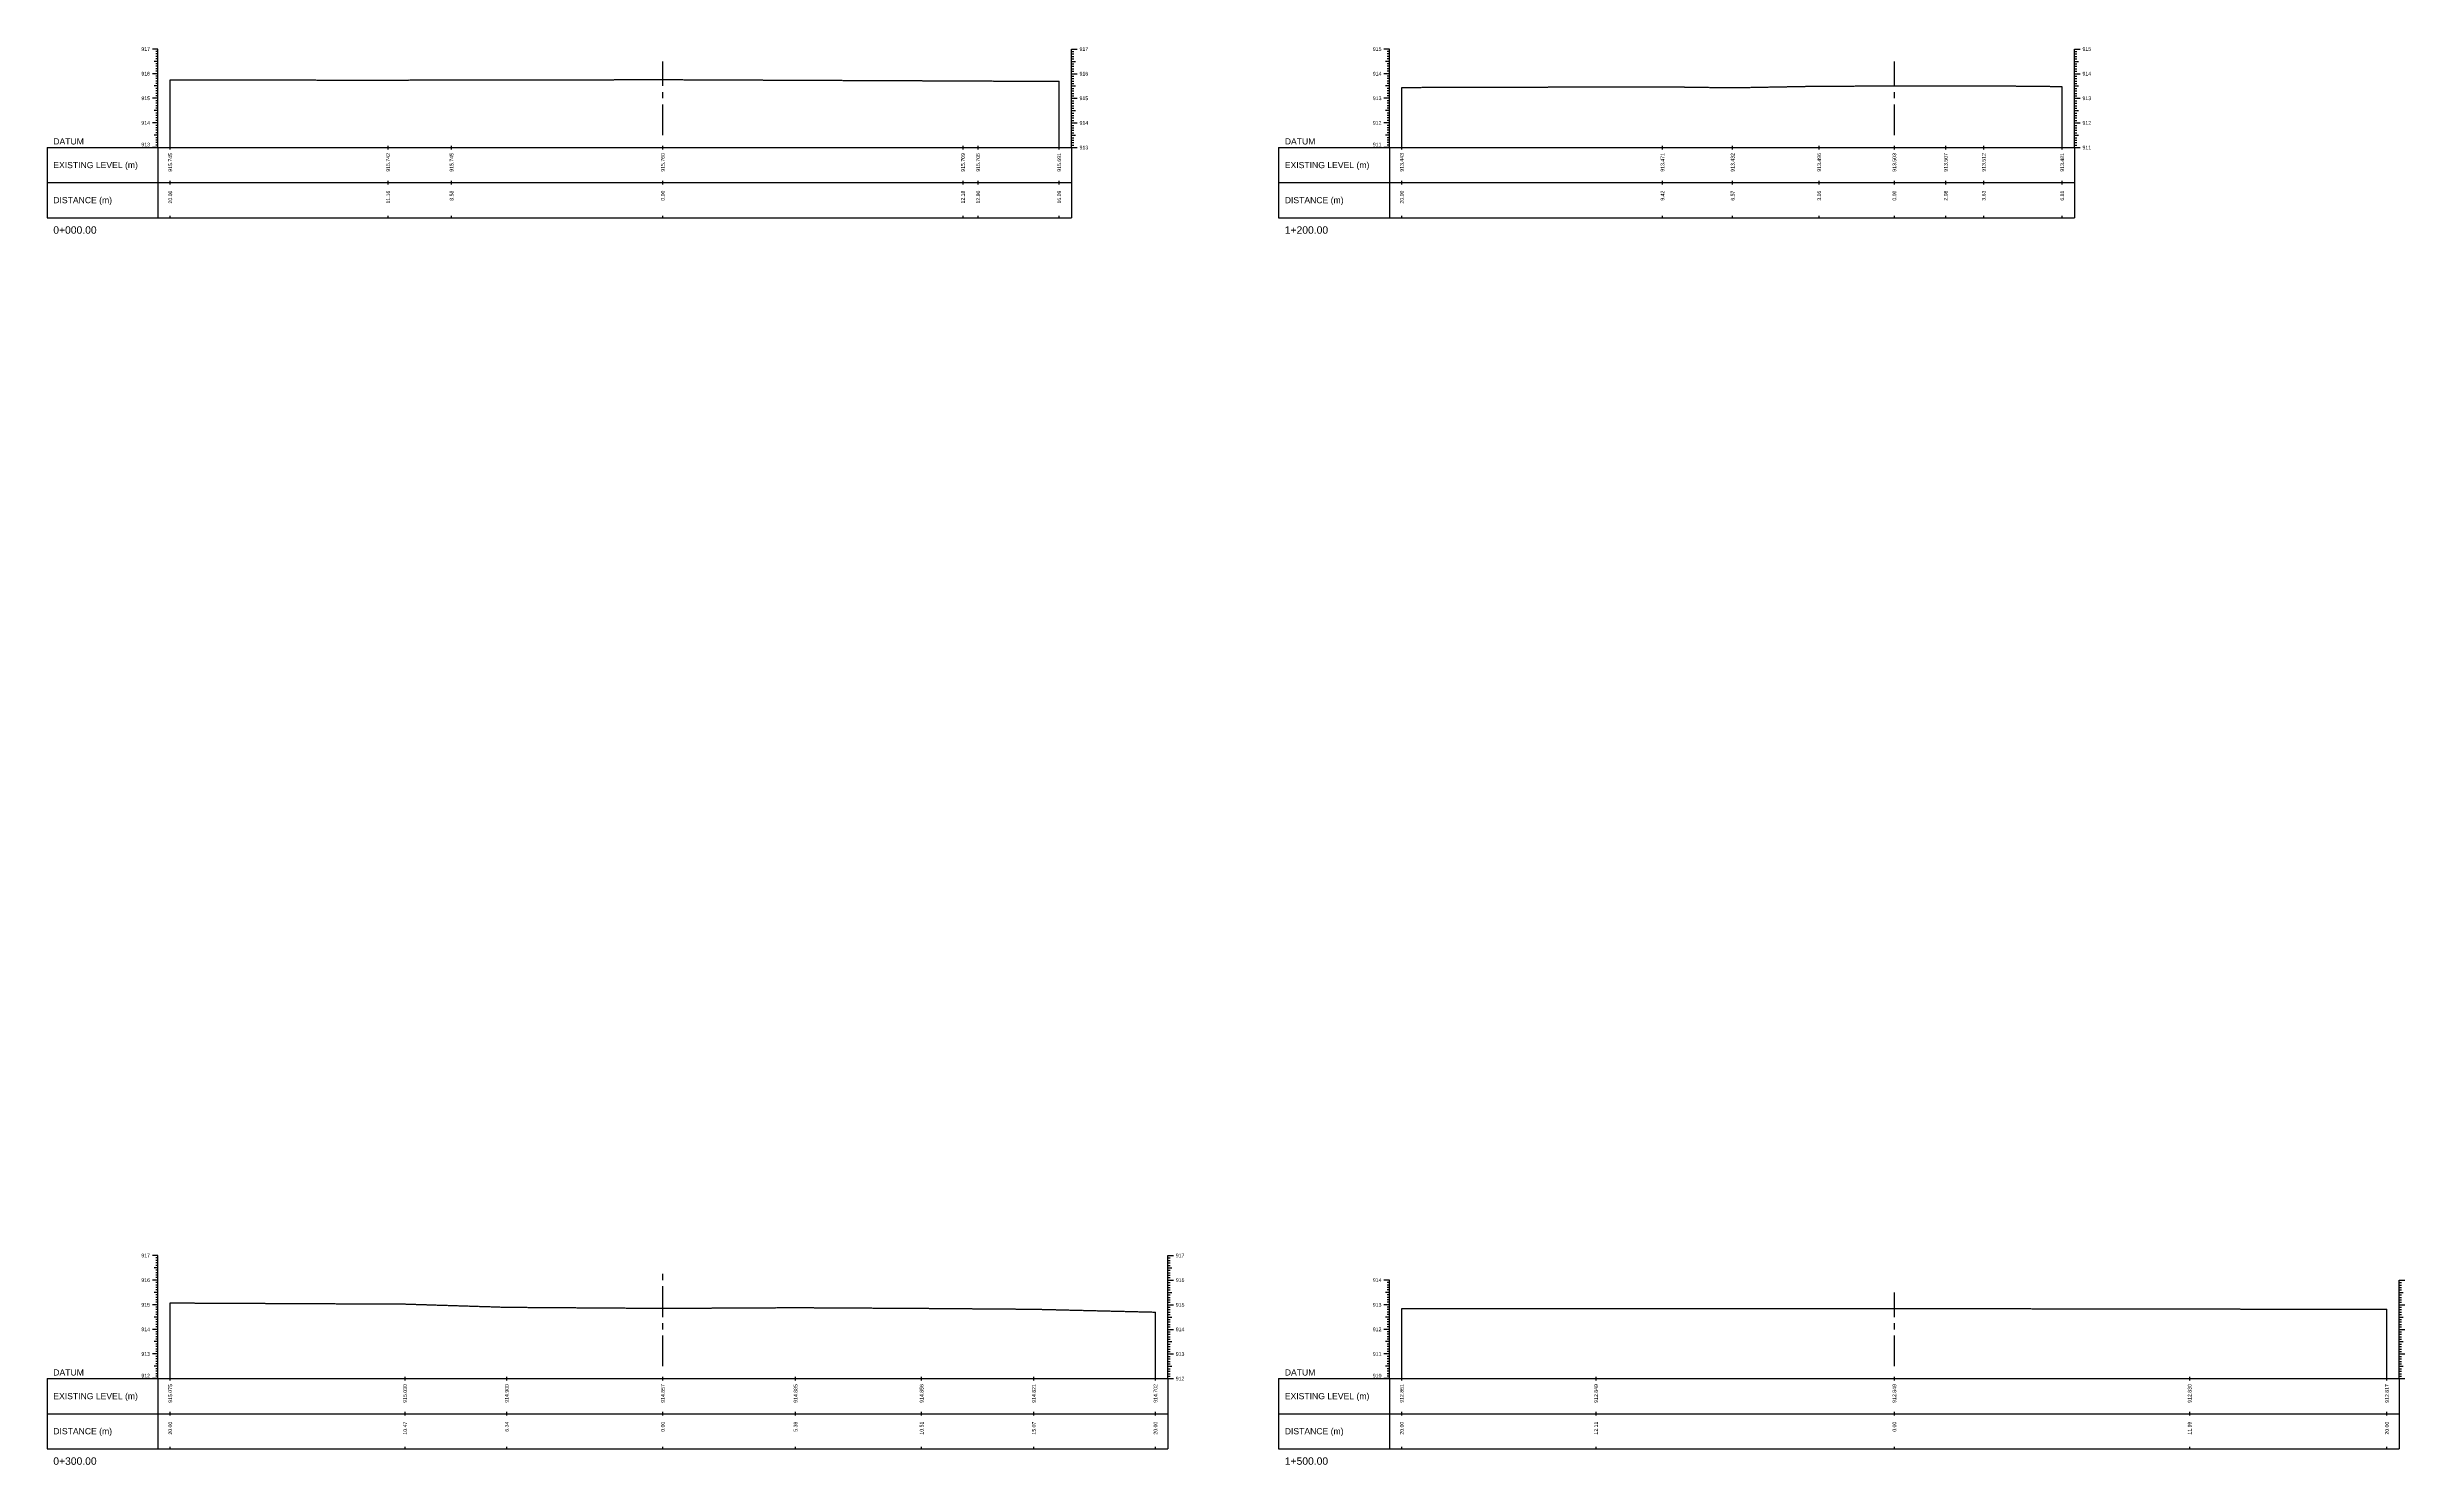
# Model space of a CAD drawing. Header units: millimetres. Extents: x 1478788 to 1486142, y 824439 to 831516.
# Drawn here: x 1483638 to 1484595, y 825814 to 826390 of the extents above; entities that cross this region are included whole.
import ezdxf
from ezdxf.enums import TextEntityAlignment as Align

# ---------------------------------------------------------------- set-up
doc = ezdxf.new("R2010")
doc.units = ezdxf.units.MM
doc.linetypes.add('CENTER', pattern=[2, 1.25, -0.25, 0.25, -0.25])
doc.linetypes.add('HIDDEN', pattern=[0.375, 0.25, -0.125])
for name, color, linetype in [('CL', 6, 'CENTER'), ('CS_Drawing', 7, 'Continuous'), ('GL', 3, 'HIDDEN')]:
    doc.layers.add(name, color=color, linetype=linetype)
doc.styles.get("Standard").update_dxf_attribs({"font": 'arial.ttf'})

msp = doc.modelspace()

# ---------------------------------------------------------------- linework, layer by layer
at = {"layer": 'CL', "ltscale": 10}
for p, q in [((1483887.5, 826354.27), (1483887.5, 826384.27)), ((1484387.5, 826354.27), (1484387.5, 826384.27)), ((1483887.5, 825854.27), (1483887.5, 825894.27)), ((1484387.5, 825854.27), (1484387.5, 825884.27))]:
    msp.add_line(p, q, dxfattribs=at)
at = {"layer": 'CS_Drawing'}
for p, q in [((1483682.5, 826389.27), (1483680.25, 826389.27)), ((1483682.5, 826389.27), (1483680.93, 826389.27)), ((1483682.5, 826388.27), (1483681.6, 826388.27)), ((1483682.5, 826387.27), (1483681.6, 826387.27)), ((1483682.5, 826386.27), (1483681.6, 826386.27)), ((1483682.5, 826385.27), (1483681.6, 826385.27)), ((1483682.5, 826349.27), (1483682.5, 826389.27)), ((1484053.42, 826389.27), (1484055.67, 826389.27)), ((1484053.42, 826389.27), (1484055, 826389.27)), ((1484053.42, 826349.27), (1484053.42, 826389.27)), ((1484053.42, 826388.27), (1484054.32, 826388.27)), ((1484053.42, 826387.27), (1484054.32, 826387.27)), ((1484053.42, 826386.27), (1484054.32, 826386.27)), ((1484053.42, 826385.27), (1484054.32, 826385.27)), ((1484182.5, 826389.27), (1484180.25, 826389.27)), ((1484182.5, 826389.27), (1484180.93, 826389.27)), ((1484182.5, 826388.27), (1484181.6, 826388.27)), ((1484182.5, 826387.27), (1484181.6, 826387.27)), ((1484182.5, 826386.27), (1484181.6, 826386.27)), ((1484182.5, 826385.27), (1484181.6, 826385.27)), ((1484182.5, 826349.27), (1484182.5, 826389.27)), ((1484460.63, 826389.27), (1484462.88, 826389.27)), ((1484460.63, 826389.27), (1484462.2, 826389.27)), ((1484460.63, 826349.27), (1484460.63, 826389.27)), ((1484460.63, 826388.27), (1484461.53, 826388.27)), ((1484460.63, 826387.27), (1484461.53, 826387.27)), ((1484460.63, 826386.27), (1484461.53, 826386.27)), ((1484460.63, 826385.27), (1484461.53, 826385.27)), ((1483682.5, 826379.27), (1483680.25, 826379.27)), ((1483682.5, 826384.27), (1483680.93, 826384.27)), ((1483682.5, 826379.27), (1483680.93, 826379.27)), ((1483682.5, 826384.27), (1483681.6, 826384.27)), ((1483682.5, 826383.27), (1483681.6, 826383.27)), ((1483682.5, 826382.27), (1483681.6, 826382.27)), ((1483682.5, 826381.27), (1483681.6, 826381.27)), ((1483682.5, 826380.27), (1483681.6, 826380.27)), ((1483682.5, 826379.27), (1483681.6, 826379.27)), ((1483682.5, 826378.27), (1483681.6, 826378.27)), ((1483682.5, 826377.27), (1483681.6, 826377.27)), ((1483682.5, 826376.27), (1483681.6, 826376.27)), ((1483682.5, 826375.27), (1483681.6, 826375.27)), ((1483687.5, 826349.27), (1483687.5, 826376.72)), ((1484048.42, 826349.27), (1484048.42, 826376.18)), ((1484053.42, 826384.27), (1484055, 826384.27)), ((1484053.42, 826384.27), (1484054.32, 826384.27)), ((1484053.42, 826383.27), (1484054.32, 826383.27)), ((1484053.42, 826382.27), (1484054.32, 826382.27)), ((1484053.42, 826381.27), (1484054.32, 826381.27)), ((1484053.42, 826380.27), (1484054.32, 826380.27)), ((1484053.42, 826379.27), (1484055.67, 826379.27)), ((1484053.42, 826379.27), (1484055, 826379.27)), ((1484053.42, 826379.27), (1484054.32, 826379.27)), ((1484053.42, 826378.27), (1484054.32, 826378.27)), ((1484053.42, 826377.27), (1484054.32, 826377.27)), ((1484053.42, 826376.27), (1484054.32, 826376.27)), ((1484053.42, 826375.27), (1484054.32, 826375.27)), ((1484182.5, 826379.27), (1484180.25, 826379.27)), ((1484182.5, 826384.27), (1484180.93, 826384.27)), ((1484182.5, 826379.27), (1484180.93, 826379.27)), ((1484182.5, 826384.27), (1484181.6, 826384.27)), ((1484182.5, 826383.27), (1484181.6, 826383.27)), ((1484182.5, 826382.27), (1484181.6, 826382.27)), ((1484182.5, 826381.27), (1484181.6, 826381.27)), ((1484182.5, 826380.27), (1484181.6, 826380.27)), ((1484182.5, 826379.27), (1484181.6, 826379.27)), ((1484182.5, 826378.27), (1484181.6, 826378.27)), ((1484182.5, 826377.27), (1484181.6, 826377.27)), ((1484182.5, 826376.27), (1484181.6, 826376.27)), ((1484182.5, 826375.27), (1484181.6, 826375.27)), ((1484460.63, 826384.27), (1484462.2, 826384.27)), ((1484460.63, 826384.27), (1484461.53, 826384.27)), ((1484460.63, 826383.27), (1484461.53, 826383.27)), ((1484460.63, 826382.27), (1484461.53, 826382.27)), ((1484460.63, 826381.27), (1484461.53, 826381.27)), ((1484460.63, 826380.27), (1484461.53, 826380.27)), ((1484460.63, 826379.27), (1484462.88, 826379.27)), ((1484460.63, 826379.27), (1484462.2, 826379.27)), ((1484460.63, 826379.27), (1484461.53, 826379.27)), ((1484460.63, 826378.27), (1484461.53, 826378.27)), ((1484460.63, 826377.27), (1484461.53, 826377.27)), ((1484460.63, 826376.27), (1484461.53, 826376.27)), ((1484460.63, 826375.27), (1484461.53, 826375.27)), ((1483682.5, 826369.27), (1483680.25, 826369.27)), ((1483682.5, 826374.27), (1483680.93, 826374.27)), ((1483682.5, 826369.27), (1483680.93, 826369.27)), ((1483682.5, 826374.27), (1483681.6, 826374.27)), ((1483682.5, 826373.27), (1483681.6, 826373.27)), ((1483682.5, 826372.27), (1483681.6, 826372.27)), ((1483682.5, 826371.27), (1483681.6, 826371.27)), ((1483682.5, 826370.27), (1483681.6, 826370.27)), ((1483682.5, 826369.27), (1483681.6, 826369.27)), ((1483682.5, 826368.27), (1483681.6, 826368.27)), ((1483682.5, 826367.27), (1483681.6, 826367.27)), ((1483682.5, 826366.27), (1483681.6, 826366.27)), ((1483682.5, 826365.27), (1483681.6, 826365.27)), ((1484053.42, 826374.27), (1484055, 826374.27)), ((1484053.42, 826374.27), (1484054.32, 826374.27)), ((1484053.42, 826373.27), (1484054.32, 826373.27)), ((1484053.42, 826372.27), (1484054.32, 826372.27)), ((1484053.42, 826371.27), (1484054.32, 826371.27)), ((1484053.42, 826370.27), (1484054.32, 826370.27)), ((1484053.42, 826369.27), (1484055.67, 826369.27)), ((1484053.42, 826369.27), (1484055, 826369.27)), ((1484053.42, 826369.27), (1484054.32, 826369.27)), ((1484053.42, 826368.27), (1484054.32, 826368.27)), ((1484053.42, 826367.27), (1484054.32, 826367.27)), ((1484053.42, 826366.27), (1484054.32, 826366.27)), ((1484053.42, 826365.27), (1484054.32, 826365.27)), ((1484182.5, 826369.27), (1484180.25, 826369.27)), ((1484182.5, 826374.27), (1484180.93, 826374.27)), ((1484182.5, 826369.27), (1484180.93, 826369.27)), ((1484182.5, 826374.27), (1484181.6, 826374.27)), ((1484182.5, 826373.27), (1484181.6, 826373.27)), ((1484182.5, 826372.27), (1484181.6, 826372.27)), ((1484182.5, 826371.27), (1484181.6, 826371.27)), ((1484182.5, 826370.27), (1484181.6, 826370.27)), ((1484182.5, 826369.27), (1484181.6, 826369.27)), ((1484182.5, 826368.27), (1484181.6, 826368.27)), ((1484182.5, 826367.27), (1484181.6, 826367.27)), ((1484182.5, 826366.27), (1484181.6, 826366.27)), ((1484182.5, 826365.27), (1484181.6, 826365.27)), ((1484187.5, 826349.27), (1484187.5, 826373.7)), ((1484455.63, 826349.27), (1484455.63, 826374.08)), ((1484460.63, 826374.27), (1484462.2, 826374.27)), ((1484460.63, 826374.27), (1484461.53, 826374.27)), ((1484460.63, 826373.27), (1484461.53, 826373.27)), ((1484460.63, 826372.27), (1484461.53, 826372.27)), ((1484460.63, 826371.27), (1484461.53, 826371.27)), ((1484460.63, 826370.27), (1484461.53, 826370.27)), ((1484460.63, 826369.27), (1484462.88, 826369.27)), ((1484460.63, 826369.27), (1484462.2, 826369.27)), ((1484460.63, 826369.27), (1484461.53, 826369.27)), ((1484460.63, 826368.27), (1484461.53, 826368.27)), ((1484460.63, 826367.27), (1484461.53, 826367.27)), ((1484460.63, 826366.27), (1484461.53, 826366.27)), ((1484460.63, 826365.27), (1484461.53, 826365.27)), ((1483682.5, 826359.27), (1483680.25, 826359.27)), ((1483682.5, 826364.27), (1483680.93, 826364.27)), ((1483682.5, 826359.27), (1483680.93, 826359.27)), ((1483682.5, 826364.27), (1483681.6, 826364.27)), ((1483682.5, 826363.27), (1483681.6, 826363.27)), ((1483682.5, 826362.27), (1483681.6, 826362.27)), ((1483682.5, 826361.27), (1483681.6, 826361.27)), ((1483682.5, 826360.27), (1483681.6, 826360.27)), ((1483682.5, 826359.27), (1483681.6, 826359.27)), ((1483682.5, 826358.27), (1483681.6, 826358.27)), ((1483682.5, 826357.27), (1483681.6, 826357.27)), ((1483682.5, 826356.27), (1483681.6, 826356.27)), ((1484053.42, 826364.27), (1484055, 826364.27)), ((1484053.42, 826364.27), (1484054.32, 826364.27)), ((1484053.42, 826363.27), (1484054.32, 826363.27)), ((1484053.42, 826362.27), (1484054.32, 826362.27)), ((1484053.42, 826361.27), (1484054.32, 826361.27)), ((1484053.42, 826360.27), (1484054.32, 826360.27)), ((1484053.42, 826359.27), (1484055.67, 826359.27)), ((1484053.42, 826359.27), (1484055, 826359.27)), ((1484053.42, 826359.27), (1484054.32, 826359.27)), ((1484053.42, 826358.27), (1484054.32, 826358.27)), ((1484053.42, 826357.27), (1484054.32, 826357.27)), ((1484053.42, 826356.27), (1484054.32, 826356.27)), ((1484182.5, 826359.27), (1484180.25, 826359.27)), ((1484182.5, 826364.27), (1484180.93, 826364.27)), ((1484182.5, 826359.27), (1484180.93, 826359.27)), ((1484182.5, 826364.27), (1484181.6, 826364.27)), ((1484182.5, 826363.27), (1484181.6, 826363.27)), ((1484182.5, 826362.27), (1484181.6, 826362.27)), ((1484182.5, 826361.27), (1484181.6, 826361.27)), ((1484182.5, 826360.27), (1484181.6, 826360.27)), ((1484182.5, 826359.27), (1484181.6, 826359.27)), ((1484182.5, 826358.27), (1484181.6, 826358.27)), ((1484182.5, 826357.27), (1484181.6, 826357.27)), ((1484182.5, 826356.27), (1484181.6, 826356.27)), ((1484460.63, 826364.27), (1484462.2, 826364.27)), ((1484460.63, 826364.27), (1484461.53, 826364.27)), ((1484460.63, 826363.27), (1484461.53, 826363.27)), ((1484460.63, 826362.27), (1484461.53, 826362.27)), ((1484460.63, 826361.27), (1484461.53, 826361.27)), ((1484460.63, 826360.27), (1484461.53, 826360.27)), ((1484460.63, 826359.27), (1484462.88, 826359.27)), ((1484460.63, 826359.27), (1484462.2, 826359.27)), ((1484460.63, 826359.27), (1484461.53, 826359.27)), ((1484460.63, 826358.27), (1484461.53, 826358.27)), ((1484460.63, 826357.27), (1484461.53, 826357.27)), ((1484460.63, 826356.27), (1484461.53, 826356.27)), ((1483637.5, 826349.27), (1483682.5, 826349.27)), ((1483637.5, 826349.27), (1483637.5, 826320.77)), ((1483682.5, 826349.27), (1483680.25, 826349.27)), ((1483682.5, 826354.27), (1483680.93, 826354.27)), ((1483682.5, 826349.27), (1483680.93, 826349.27)), ((1483682.5, 826355.27), (1483681.6, 826355.27)), ((1483682.5, 826354.27), (1483681.6, 826354.27)), ((1483682.5, 826353.27), (1483681.6, 826353.27)), ((1483682.5, 826352.27), (1483681.6, 826352.27)), ((1483682.5, 826351.27), (1483681.6, 826351.27)), ((1483682.5, 826350.27), (1483681.6, 826350.27)), ((1483682.5, 826349.27), (1483681.6, 826349.27)), ((1483682.5, 826349.27), (1484053.42, 826349.27)), ((1483682.5, 826349.27), (1483682.5, 826320.77)), ((1483687.5, 826348.52), (1483687.5, 826350.02)), ((1483775.95, 826348.52), (1483775.95, 826350.02)), ((1483801.72, 826348.52), (1483801.72, 826350.02)), ((1483887.5, 826348.52), (1483887.5, 826350.02)), ((1484009.35, 826348.52), (1484009.35, 826350.02)), ((1484015.49, 826348.52), (1484015.49, 826350.02)), ((1484048.42, 826348.52), (1484048.42, 826350.02)), ((1484053.42, 826355.27), (1484054.32, 826355.27)), ((1484053.42, 826354.27), (1484055, 826354.27)), ((1484053.42, 826354.27), (1484054.32, 826354.27)), ((1484053.42, 826353.27), (1484054.32, 826353.27)), ((1484053.42, 826352.27), (1484054.32, 826352.27)), ((1484053.42, 826351.27), (1484054.32, 826351.27)), ((1484053.42, 826350.27), (1484054.32, 826350.27)), ((1484053.42, 826349.27), (1484055.67, 826349.27)), ((1484053.42, 826349.27), (1484055, 826349.27)), ((1484053.42, 826349.27), (1484054.32, 826349.27)), ((1484053.42, 826349.27), (1484053.42, 826320.77)), ((1484137.5, 826349.27), (1484182.5, 826349.27)), ((1484137.5, 826349.27), (1484137.5, 826320.77)), ((1484182.5, 826349.27), (1484180.25, 826349.27)), ((1484182.5, 826354.27), (1484180.93, 826354.27)), ((1484182.5, 826349.27), (1484180.93, 826349.27)), ((1484182.5, 826355.27), (1484181.6, 826355.27)), ((1484182.5, 826354.27), (1484181.6, 826354.27)), ((1484182.5, 826353.27), (1484181.6, 826353.27)), ((1484182.5, 826352.27), (1484181.6, 826352.27)), ((1484182.5, 826351.27), (1484181.6, 826351.27)), ((1484182.5, 826350.27), (1484181.6, 826350.27)), ((1484182.5, 826349.27), (1484181.6, 826349.27)), ((1484182.5, 826349.27), (1484460.63, 826349.27)), ((1484182.5, 826349.27), (1484182.5, 826320.77)), ((1484187.5, 826348.52), (1484187.5, 826350.02)), ((1484293.35, 826348.52), (1484293.35, 826350.02)), ((1484321.84, 826348.52), (1484321.84, 826350.02)), ((1484356.96, 826348.52), (1484356.96, 826350.02)), ((1484387.5, 826348.52), (1484387.5, 826350.02)), ((1484408.35, 826348.52), (1484408.35, 826350.02)), ((1484423.79, 826348.52), (1484423.79, 826350.02)), ((1484455.63, 826348.52), (1484455.63, 826350.02)), ((1484460.63, 826355.27), (1484461.53, 826355.27)), ((1484460.63, 826354.27), (1484462.2, 826354.27)), ((1484460.63, 826354.27), (1484461.53, 826354.27)), ((1484460.63, 826353.27), (1484461.53, 826353.27)), ((1484460.63, 826352.27), (1484461.53, 826352.27)), ((1484460.63, 826351.27), (1484461.53, 826351.27)), ((1484460.63, 826350.27), (1484461.53, 826350.27)), ((1484460.63, 826349.27), (1484462.88, 826349.27)), ((1484460.63, 826349.27), (1484462.2, 826349.27)), ((1484460.63, 826349.27), (1484461.53, 826349.27)), ((1484460.63, 826349.27), (1484460.63, 826320.77)), ((1483637.5, 826335.02), (1483682.5, 826335.02)), ((1483682.5, 826335.02), (1484053.42, 826335.02)), ((1483682.5, 826335.02), (1484053.42, 826335.02)), ((1483687.5, 826334.27), (1483687.5, 826335.77)), ((1483775.95, 826334.27), (1483775.95, 826335.77)), ((1483801.72, 826334.27), (1483801.72, 826335.77)), ((1483887.5, 826334.27), (1483887.5, 826335.77)), ((1484009.35, 826334.27), (1484009.35, 826335.77)), ((1484015.49, 826334.27), (1484015.49, 826335.77)), ((1484048.42, 826334.27), (1484048.42, 826335.77)), ((1484137.5, 826335.02), (1484182.5, 826335.02)), ((1484182.5, 826335.02), (1484460.63, 826335.02)), ((1484182.5, 826335.02), (1484460.63, 826335.02)), ((1484187.5, 826334.27), (1484187.5, 826335.77)), ((1484293.35, 826334.27), (1484293.35, 826335.77)), ((1484321.84, 826334.27), (1484321.84, 826335.77)), ((1484356.96, 826334.27), (1484356.96, 826335.77)), ((1484387.5, 826334.27), (1484387.5, 826335.77)), ((1484408.35, 826334.27), (1484408.35, 826335.77)), ((1484423.79, 826334.27), (1484423.79, 826335.77)), ((1484455.63, 826334.27), (1484455.63, 826335.77)), ((1483637.5, 826320.77), (1483682.5, 826320.77)), ((1483682.5, 826320.77), (1484053.42, 826320.77)), ((1483687.5, 826320.77), (1483687.5, 826321.52)), ((1483775.95, 826320.77), (1483775.95, 826321.52)), ((1483801.72, 826320.77), (1483801.72, 826321.52)), ((1483887.5, 826320.77), (1483887.5, 826321.52)), ((1484009.35, 826320.77), (1484009.35, 826321.52)), ((1484015.49, 826320.77), (1484015.49, 826321.52)), ((1484048.42, 826320.77), (1484048.42, 826321.52)), ((1484137.5, 826320.77), (1484182.5, 826320.77)), ((1484182.5, 826320.77), (1484460.63, 826320.77)), ((1484187.5, 826320.77), (1484187.5, 826321.52)), ((1484293.35, 826320.77), (1484293.35, 826321.52)), ((1484321.84, 826320.77), (1484321.84, 826321.52)), ((1484356.96, 826320.77), (1484356.96, 826321.52)), ((1484387.5, 826320.77), (1484387.5, 826321.52)), ((1484408.35, 826320.77), (1484408.35, 826321.52)), ((1484423.79, 826320.77), (1484423.79, 826321.52)), ((1484455.63, 826320.77), (1484455.63, 826321.52)), ((1483682.5, 825899.27), (1483680.25, 825899.27)), ((1483682.5, 825899.27), (1483680.93, 825899.27)), ((1483682.5, 825899.27), (1483681.6, 825899.27)), ((1483682.5, 825898.27), (1483681.6, 825898.27)), ((1483682.5, 825897.27), (1483681.6, 825897.27)), ((1483682.5, 825896.27), (1483681.6, 825896.27)), ((1483682.5, 825849.27), (1483682.5, 825899.27)), ((1484092.5, 825899.27), (1484094.75, 825899.27)), ((1484092.5, 825899.27), (1484094.08, 825899.27)), ((1484092.5, 825899.27), (1484093.4, 825899.27)), ((1484092.5, 825849.27), (1484092.5, 825899.27)), ((1484092.5, 825898.27), (1484093.4, 825898.27)), ((1484092.5, 825897.27), (1484093.4, 825897.27)), ((1484092.5, 825896.27), (1484093.4, 825896.27)), ((1483682.5, 825889.27), (1483680.25, 825889.27)), ((1483682.5, 825894.27), (1483680.93, 825894.27)), ((1483682.5, 825889.27), (1483680.93, 825889.27)), ((1483682.5, 825895.27), (1483681.6, 825895.27)), ((1483682.5, 825894.27), (1483681.6, 825894.27)), ((1483682.5, 825893.27), (1483681.6, 825893.27)), ((1483682.5, 825892.27), (1483681.6, 825892.27)), ((1483682.5, 825891.27), (1483681.6, 825891.27)), ((1483682.5, 825890.27), (1483681.6, 825890.27)), ((1483682.5, 825889.27), (1483681.6, 825889.27)), ((1483682.5, 825888.27), (1483681.6, 825888.27)), ((1483682.5, 825887.27), (1483681.6, 825887.27)), ((1484092.5, 825895.27), (1484093.4, 825895.27)), ((1484092.5, 825894.27), (1484094.08, 825894.27)), ((1484092.5, 825894.27), (1484093.4, 825894.27)), ((1484092.5, 825893.27), (1484093.4, 825893.27)), ((1484092.5, 825892.27), (1484093.4, 825892.27)), ((1484092.5, 825891.27), (1484093.4, 825891.27)), ((1484092.5, 825890.27), (1484093.4, 825890.27)), ((1484092.5, 825889.27), (1484094.75, 825889.27)), ((1484092.5, 825889.27), (1484094.08, 825889.27)), ((1484092.5, 825889.27), (1484093.4, 825889.27)), ((1484092.5, 825888.27), (1484093.4, 825888.27)), ((1484092.5, 825887.27), (1484093.4, 825887.27)), ((1484182.5, 825889.27), (1484180.25, 825889.27)), ((1484182.5, 825889.27), (1484180.93, 825889.27)), ((1484182.5, 825888.27), (1484181.6, 825888.27)), ((1484182.5, 825887.27), (1484181.6, 825887.27)), ((1484182.5, 825849.27), (1484182.5, 825889.27)), ((1484592.5, 825889.27), (1484594.75, 825889.27)), ((1484592.5, 825889.27), (1484594.08, 825889.27)), ((1484592.5, 825849.27), (1484592.5, 825889.27)), ((1484592.5, 825888.27), (1484593.4, 825888.27)), ((1484592.5, 825887.27), (1484593.4, 825887.27)), ((1483682.5, 825879.27), (1483680.25, 825879.27)), ((1483682.5, 825884.27), (1483680.93, 825884.27)), ((1483682.5, 825879.27), (1483680.93, 825879.27)), ((1483682.5, 825886.27), (1483681.6, 825886.27)), ((1483682.5, 825885.27), (1483681.6, 825885.27)), ((1483682.5, 825884.27), (1483681.6, 825884.27)), ((1483682.5, 825883.27), (1483681.6, 825883.27)), ((1483682.5, 825882.27), (1483681.6, 825882.27)), ((1483682.5, 825881.27), (1483681.6, 825881.27)), ((1483682.5, 825880.27), (1483681.6, 825880.27)), ((1483682.5, 825879.27), (1483681.6, 825879.27)), ((1483682.5, 825878.27), (1483681.6, 825878.27)), ((1483682.5, 825877.27), (1483681.6, 825877.27)), ((1483687.5, 825849.27), (1483687.5, 825880.02)), ((1484092.5, 825886.27), (1484093.4, 825886.27)), ((1484092.5, 825885.27), (1484093.4, 825885.27)), ((1484092.5, 825884.27), (1484094.08, 825884.27)), ((1484092.5, 825884.27), (1484093.4, 825884.27)), ((1484092.5, 825883.27), (1484093.4, 825883.27)), ((1484092.5, 825882.27), (1484093.4, 825882.27)), ((1484092.5, 825881.27), (1484093.4, 825881.27)), ((1484092.5, 825880.27), (1484093.4, 825880.27)), ((1484092.5, 825879.27), (1484094.75, 825879.27)), ((1484092.5, 825879.27), (1484094.08, 825879.27)), ((1484092.5, 825879.27), (1484093.4, 825879.27)), ((1484092.5, 825878.27), (1484093.4, 825878.27)), ((1484092.5, 825877.27), (1484093.4, 825877.27)), ((1484182.5, 825879.27), (1484180.25, 825879.27)), ((1484182.5, 825884.27), (1484180.93, 825884.27)), ((1484182.5, 825879.27), (1484180.93, 825879.27)), ((1484182.5, 825886.27), (1484181.6, 825886.27)), ((1484182.5, 825885.27), (1484181.6, 825885.27)), ((1484182.5, 825884.27), (1484181.6, 825884.27)), ((1484182.5, 825883.27), (1484181.6, 825883.27)), ((1484182.5, 825882.27), (1484181.6, 825882.27)), ((1484182.5, 825881.27), (1484181.6, 825881.27)), ((1484182.5, 825880.27), (1484181.6, 825880.27)), ((1484182.5, 825879.27), (1484181.6, 825879.27)), ((1484182.5, 825878.27), (1484181.6, 825878.27)), ((1484182.5, 825877.27), (1484181.6, 825877.27)), ((1484187.5, 825849.27), (1484187.5, 825877.78)), ((1484587.5, 825849.27), (1484587.5, 825877.44)), ((1484592.5, 825886.27), (1484593.4, 825886.27)), ((1484592.5, 825885.27), (1484593.4, 825885.27)), ((1484592.5, 825884.27), (1484594.08, 825884.27)), ((1484592.5, 825884.27), (1484593.4, 825884.27)), ((1484592.5, 825883.27), (1484593.4, 825883.27)), ((1484592.5, 825882.27), (1484593.4, 825882.27)), ((1484592.5, 825881.27), (1484593.4, 825881.27)), ((1484592.5, 825880.27), (1484593.4, 825880.27)), ((1484592.5, 825879.27), (1484594.75, 825879.27)), ((1484592.5, 825879.27), (1484594.08, 825879.27)), ((1484592.5, 825879.27), (1484593.4, 825879.27)), ((1484592.5, 825878.27), (1484593.4, 825878.27)), ((1484592.5, 825877.27), (1484593.4, 825877.27)), ((1483682.5, 825869.27), (1483680.25, 825869.27)), ((1483682.5, 825874.27), (1483680.93, 825874.27)), ((1483682.5, 825869.27), (1483680.93, 825869.27)), ((1483682.5, 825876.27), (1483681.6, 825876.27)), ((1483682.5, 825875.27), (1483681.6, 825875.27)), ((1483682.5, 825874.27), (1483681.6, 825874.27)), ((1483682.5, 825873.27), (1483681.6, 825873.27)), ((1483682.5, 825872.27), (1483681.6, 825872.27)), ((1483682.5, 825871.27), (1483681.6, 825871.27)), ((1483682.5, 825870.27), (1483681.6, 825870.27)), ((1483682.5, 825869.27), (1483681.6, 825869.27)), ((1483682.5, 825868.27), (1483681.6, 825868.27)), ((1484087.5, 825849.27), (1484087.5, 825876.29)), ((1484092.5, 825876.27), (1484093.4, 825876.27)), ((1484092.5, 825875.27), (1484093.4, 825875.27)), ((1484092.5, 825874.27), (1484094.08, 825874.27)), ((1484092.5, 825874.27), (1484093.4, 825874.27)), ((1484092.5, 825873.27), (1484093.4, 825873.27)), ((1484092.5, 825872.27), (1484093.4, 825872.27)), ((1484092.5, 825871.27), (1484093.4, 825871.27)), ((1484092.5, 825870.27), (1484093.4, 825870.27)), ((1484092.5, 825869.27), (1484094.75, 825869.27)), ((1484092.5, 825869.27), (1484094.08, 825869.27)), ((1484092.5, 825869.27), (1484093.4, 825869.27)), ((1484092.5, 825868.27), (1484093.4, 825868.27)), ((1484182.5, 825869.27), (1484180.25, 825869.27)), ((1484182.5, 825874.27), (1484180.93, 825874.27)), ((1484182.5, 825869.27), (1484180.93, 825869.27)), ((1484182.5, 825876.27), (1484181.6, 825876.27)), ((1484182.5, 825875.27), (1484181.6, 825875.27)), ((1484182.5, 825874.27), (1484181.6, 825874.27)), ((1484182.5, 825873.27), (1484181.6, 825873.27)), ((1484182.5, 825872.27), (1484181.6, 825872.27)), ((1484182.5, 825871.27), (1484181.6, 825871.27)), ((1484182.5, 825870.27), (1484181.6, 825870.27)), ((1484182.5, 825869.27), (1484181.6, 825869.27)), ((1484182.5, 825868.27), (1484181.6, 825868.27)), ((1484592.5, 825876.27), (1484593.4, 825876.27)), ((1484592.5, 825875.27), (1484593.4, 825875.27)), ((1484592.5, 825874.27), (1484594.08, 825874.27)), ((1484592.5, 825874.27), (1484593.4, 825874.27)), ((1484592.5, 825873.27), (1484593.4, 825873.27)), ((1484592.5, 825872.27), (1484593.4, 825872.27)), ((1484592.5, 825871.27), (1484593.4, 825871.27)), ((1484592.5, 825870.27), (1484593.4, 825870.27)), ((1484592.5, 825869.27), (1484594.75, 825869.27)), ((1484592.5, 825869.27), (1484594.08, 825869.27)), ((1484592.5, 825869.27), (1484593.4, 825869.27)), ((1484592.5, 825868.27), (1484593.4, 825868.27)), ((1483682.5, 825859.27), (1483680.25, 825859.27)), ((1483682.5, 825864.27), (1483680.93, 825864.27)), ((1483682.5, 825859.27), (1483680.93, 825859.27)), ((1483682.5, 825867.27), (1483681.6, 825867.27)), ((1483682.5, 825866.27), (1483681.6, 825866.27)), ((1483682.5, 825865.27), (1483681.6, 825865.27)), ((1483682.5, 825864.27), (1483681.6, 825864.27)), ((1483682.5, 825863.27), (1483681.6, 825863.27)), ((1483682.5, 825862.27), (1483681.6, 825862.27)), ((1483682.5, 825861.27), (1483681.6, 825861.27)), ((1483682.5, 825860.27), (1483681.6, 825860.27)), ((1483682.5, 825859.27), (1483681.6, 825859.27)), ((1483682.5, 825858.27), (1483681.6, 825858.27)), ((1484092.5, 825867.27), (1484093.4, 825867.27)), ((1484092.5, 825866.27), (1484093.4, 825866.27)), ((1484092.5, 825865.27), (1484093.4, 825865.27)), ((1484092.5, 825864.27), (1484094.08, 825864.27)), ((1484092.5, 825864.27), (1484093.4, 825864.27)), ((1484092.5, 825863.27), (1484093.4, 825863.27)), ((1484092.5, 825862.27), (1484093.4, 825862.27)), ((1484092.5, 825861.27), (1484093.4, 825861.27)), ((1484092.5, 825860.27), (1484093.4, 825860.27)), ((1484092.5, 825859.27), (1484094.75, 825859.27)), ((1484092.5, 825859.27), (1484094.08, 825859.27)), ((1484092.5, 825859.27), (1484093.4, 825859.27)), ((1484092.5, 825858.27), (1484093.4, 825858.27)), ((1484182.5, 825859.27), (1484180.25, 825859.27)), ((1484182.5, 825864.27), (1484180.93, 825864.27)), ((1484182.5, 825859.27), (1484180.93, 825859.27)), ((1484182.5, 825867.27), (1484181.6, 825867.27)), ((1484182.5, 825866.27), (1484181.6, 825866.27)), ((1484182.5, 825865.27), (1484181.6, 825865.27)), ((1484182.5, 825864.27), (1484181.6, 825864.27)), ((1484182.5, 825863.27), (1484181.6, 825863.27)), ((1484182.5, 825862.27), (1484181.6, 825862.27)), ((1484182.5, 825861.27), (1484181.6, 825861.27)), ((1484182.5, 825860.27), (1484181.6, 825860.27)), ((1484182.5, 825859.27), (1484181.6, 825859.27)), ((1484182.5, 825858.27), (1484181.6, 825858.27)), ((1484592.5, 825867.27), (1484593.4, 825867.27)), ((1484592.5, 825866.27), (1484593.4, 825866.27)), ((1484592.5, 825865.27), (1484593.4, 825865.27)), ((1484592.5, 825864.27), (1484594.08, 825864.27)), ((1484592.5, 825864.27), (1484593.4, 825864.27)), ((1484592.5, 825863.27), (1484593.4, 825863.27)), ((1484592.5, 825862.27), (1484593.4, 825862.27)), ((1484592.5, 825861.27), (1484593.4, 825861.27)), ((1484592.5, 825860.27), (1484593.4, 825860.27)), ((1484592.5, 825859.27), (1484594.75, 825859.27)), ((1484592.5, 825859.27), (1484594.08, 825859.27)), ((1484592.5, 825859.27), (1484593.4, 825859.27)), ((1484592.5, 825858.27), (1484593.4, 825858.27)), ((1483637.5, 825849.27), (1483682.5, 825849.27)), ((1483637.5, 825849.27), (1483637.5, 825820.77)), ((1483682.5, 825849.27), (1483680.25, 825849.27)), ((1483682.5, 825854.27), (1483680.93, 825854.27)), ((1483682.5, 825849.27), (1483680.93, 825849.27)), ((1483682.5, 825857.27), (1483681.6, 825857.27)), ((1483682.5, 825856.27), (1483681.6, 825856.27)), ((1483682.5, 825855.27), (1483681.6, 825855.27)), ((1483682.5, 825854.27), (1483681.6, 825854.27)), ((1483682.5, 825853.27), (1483681.6, 825853.27)), ((1483682.5, 825852.27), (1483681.6, 825852.27)), ((1483682.5, 825851.27), (1483681.6, 825851.27)), ((1483682.5, 825850.27), (1483681.6, 825850.27)), ((1483682.5, 825849.27), (1483681.6, 825849.27)), ((1483682.5, 825849.27), (1484092.5, 825849.27)), ((1483682.5, 825849.27), (1483682.5, 825820.77)), ((1483687.5, 825848.52), (1483687.5, 825850.02)), ((1483782.83, 825848.52), (1483782.83, 825850.02)), ((1483824.13, 825848.52), (1483824.13, 825850.02)), ((1483887.5, 825848.52), (1483887.5, 825850.02)), ((1483941.38, 825848.52), (1483941.38, 825850.02)), ((1483992.56, 825848.52), (1483992.56, 825850.02)), ((1484038.16, 825848.52), (1484038.16, 825850.02)), ((1484087.5, 825848.52), (1484087.5, 825850.02)), ((1484092.5, 825857.27), (1484093.4, 825857.27)), ((1484092.5, 825856.27), (1484093.4, 825856.27)), ((1484092.5, 825855.27), (1484093.4, 825855.27)), ((1484092.5, 825854.27), (1484094.08, 825854.27)), ((1484092.5, 825854.27), (1484093.4, 825854.27)), ((1484092.5, 825853.27), (1484093.4, 825853.27)), ((1484092.5, 825852.27), (1484093.4, 825852.27)), ((1484092.5, 825851.27), (1484093.4, 825851.27)), ((1484092.5, 825850.27), (1484093.4, 825850.27)), ((1484092.5, 825849.27), (1484094.75, 825849.27)), ((1484092.5, 825849.27), (1484094.08, 825849.27)), ((1484092.5, 825849.27), (1484093.4, 825849.27)), ((1484092.5, 825849.27), (1484092.5, 825820.77)), ((1484137.5, 825849.27), (1484182.5, 825849.27)), ((1484137.5, 825849.27), (1484137.5, 825820.77)), ((1484182.5, 825849.27), (1484180.25, 825849.27)), ((1484182.5, 825854.27), (1484180.93, 825854.27)), ((1484182.5, 825849.27), (1484180.93, 825849.27)), ((1484182.5, 825857.27), (1484181.6, 825857.27)), ((1484182.5, 825856.27), (1484181.6, 825856.27)), ((1484182.5, 825855.27), (1484181.6, 825855.27)), ((1484182.5, 825854.27), (1484181.6, 825854.27)), ((1484182.5, 825853.27), (1484181.6, 825853.27)), ((1484182.5, 825852.27), (1484181.6, 825852.27)), ((1484182.5, 825851.27), (1484181.6, 825851.27)), ((1484182.5, 825850.27), (1484181.6, 825850.27)), ((1484182.5, 825849.27), (1484181.6, 825849.27)), ((1484182.5, 825849.27), (1484592.5, 825849.27)), ((1484182.5, 825849.27), (1484182.5, 825820.77)), ((1484187.5, 825848.52), (1484187.5, 825850.02)), ((1484266.37, 825848.52), (1484266.37, 825850.02)), ((1484387.5, 825848.52), (1484387.5, 825850.02)), ((1484507.39, 825848.52), (1484507.39, 825850.02)), ((1484587.5, 825848.52), (1484587.5, 825850.02)), ((1484592.5, 825857.27), (1484593.4, 825857.27)), ((1484592.5, 825856.27), (1484593.4, 825856.27)), ((1484592.5, 825855.27), (1484593.4, 825855.27)), ((1484592.5, 825854.27), (1484594.08, 825854.27)), ((1484592.5, 825854.27), (1484593.4, 825854.27)), ((1484592.5, 825853.27), (1484593.4, 825853.27)), ((1484592.5, 825852.27), (1484593.4, 825852.27)), ((1484592.5, 825851.27), (1484593.4, 825851.27)), ((1484592.5, 825850.27), (1484593.4, 825850.27)), ((1484592.5, 825849.27), (1484594.75, 825849.27)), ((1484592.5, 825849.27), (1484594.08, 825849.27)), ((1484592.5, 825849.27), (1484593.4, 825849.27)), ((1484592.5, 825849.27), (1484592.5, 825820.77)), ((1483637.5, 825835.02), (1483682.5, 825835.02)), ((1483682.5, 825835.02), (1484092.5, 825835.02)), ((1483682.5, 825835.02), (1484092.5, 825835.02)), ((1483687.5, 825834.27), (1483687.5, 825835.77)), ((1483782.83, 825834.27), (1483782.83, 825835.77)), ((1483824.13, 825834.27), (1483824.13, 825835.77)), ((1483887.5, 825834.27), (1483887.5, 825835.77)), ((1483941.38, 825834.27), (1483941.38, 825835.77)), ((1483992.56, 825834.27), (1483992.56, 825835.77)), ((1484038.16, 825834.27), (1484038.16, 825835.77)), ((1484087.5, 825834.27), (1484087.5, 825835.77)), ((1484137.5, 825835.02), (1484182.5, 825835.02)), ((1484182.5, 825835.02), (1484592.5, 825835.02)), ((1484182.5, 825835.02), (1484592.5, 825835.02)), ((1484187.5, 825834.27), (1484187.5, 825835.77)), ((1484266.37, 825834.27), (1484266.37, 825835.77)), ((1484387.5, 825834.27), (1484387.5, 825835.77)), ((1484507.39, 825834.27), (1484507.39, 825835.77)), ((1484587.5, 825834.27), (1484587.5, 825835.77)), ((1483637.5, 825820.77), (1483682.5, 825820.77)), ((1483682.5, 825820.77), (1484092.5, 825820.77)), ((1483687.5, 825820.77), (1483687.5, 825821.52)), ((1483782.83, 825820.77), (1483782.83, 825821.52)), ((1483824.13, 825820.77), (1483824.13, 825821.52)), ((1483887.5, 825820.77), (1483887.5, 825821.52)), ((1483941.38, 825820.77), (1483941.38, 825821.52)), ((1483992.56, 825820.77), (1483992.56, 825821.52)), ((1484038.16, 825820.77), (1484038.16, 825821.52)), ((1484087.5, 825820.77), (1484087.5, 825821.52)), ((1484137.5, 825820.77), (1484182.5, 825820.77)), ((1484182.5, 825820.77), (1484592.5, 825820.77)), ((1484187.5, 825820.77), (1484187.5, 825821.52)), ((1484266.37, 825820.77), (1484266.37, 825821.52)), ((1484387.5, 825820.77), (1484387.5, 825821.52)), ((1484507.39, 825820.77), (1484507.39, 825821.52)), ((1484587.5, 825820.77), (1484587.5, 825821.52))]:
    msp.add_line(p, q, dxfattribs=at)
at = {"layer": 'GL'}
for points in [[(1483687.5, 826376.72), (1483775.95, 826376.69), (1483801.72, 826376.72), (1483887.5, 826376.87), (1484009.35, 826376.36), (1484015.49, 826376.32), (1484048.42, 826376.18)], [(1484187.5, 826373.7), (1484293.35, 826373.98), (1484321.84, 826373.59), (1484356.96, 826374.23), (1484387.5, 826374.3), (1484408.35, 826374.34), (1484423.79, 826374.39), (1484455.63, 826374.08)], [(1483687.5, 825880.02), (1483782.83, 825879.57), (1483824.13, 825878.27), (1483887.5, 825877.84), (1483941.38, 825878.12), (1483992.56, 825877.83), (1484038.16, 825877.48), (1484087.5, 825876.29)], [(1484187.5, 825877.78), (1484266.37, 825877.76), (1484387.5, 825877.76), (1484507.39, 825877.57), (1484587.5, 825877.44)]]:
    msp.add_lwpolyline(points, dxfattribs=at)

# ---------------------------------------------------------------- texts
at = {"layer": 'CS_Drawing'}
for s, p in [('917', (1483679.25, 826389.27)), ('915', (1484179.25, 826389.27)), ('916', (1483679.25, 826379.27)), ('914', (1484179.25, 826379.27)), ('915', (1483679.25, 826369.27)), ('913', (1484179.25, 826369.27)), ('914', (1483679.25, 826359.27)), ('912', (1484179.25, 826359.27)), ('917', (1483679.25, 825899.27)), ('916', (1483679.25, 825889.27)), ('914', (1484179.25, 825889.27)), ('915', (1483679.25, 825879.27)), ('913', (1484179.25, 825879.27)), ('914', (1483679.25, 825869.27)), ('912', (1484179.25, 825869.27)), ('913', (1483679.25, 825859.27)), ('911', (1484179.25, 825859.27))]:
    msp.add_text(s, height=1.5, dxfattribs=at).set_placement(p, align=Align.MIDDLE_RIGHT)
for s, height, p in [('917', 1.5, (1484056.67, 826389.27)), ('915', 1.5, (1484463.88, 826389.27)), ('916', 1.5, (1484056.67, 826379.27)), ('914', 1.5, (1484463.88, 826379.27)), ('915', 1.5, (1484056.67, 826369.27)), ('913', 1.5, (1484463.88, 826369.27)), ('914', 1.5, (1484056.67, 826359.27)), ('912', 1.5, (1484463.88, 826359.27)), ('DATUM', 2.5, (1483640, 826351.77)), ('913', 1.5, (1484056.67, 826349.27)), ('913', 1.5, (1484056.67, 826349.27)), ('DATUM', 2.5, (1484140, 826351.77)), ('911', 1.5, (1484463.88, 826349.27)), ('911', 1.5, (1484463.88, 826349.27)), ('EXISTING LEVEL (m)', 2.5, (1483640, 826342.15)), ('EXISTING LEVEL (m)', 2.5, (1484140, 826342.15)), ('DISTANCE (m)', 2.5, (1483640, 826327.9)), ('DISTANCE (m)', 2.5, (1484140, 826327.9)), ('0+000.00', 3, (1483640, 826315.77)), ('1+200.00', 3, (1484140, 826315.77)), ('917', 1.5, (1484095.75, 825899.27)), ('916', 1.5, (1484095.75, 825889.27)), ('915', 1.5, (1484095.75, 825879.27)), ('914', 1.5, (1484095.75, 825869.27)), ('913', 1.5, (1484095.75, 825859.27)), ('DATUM', 2.5, (1483640, 825851.77)), ('912', 1.5, (1484095.75, 825849.27)), ('912', 1.5, (1484095.75, 825849.27)), ('DATUM', 2.5, (1484140, 825851.77)), ('EXISTING LEVEL (m)', 2.5, (1483640, 825842.15)), ('EXISTING LEVEL (m)', 2.5, (1484140, 825842.15)), ('DISTANCE (m)', 2.5, (1483640, 825827.9)), ('DISTANCE (m)', 2.5, (1484140, 825827.9)), ('0+300.00', 3, (1483640, 825815.77)), ('1+500.00', 3, (1484140, 825815.77))]:
    msp.add_text(s, height=height, dxfattribs=at).set_placement(p, align=Align.MIDDLE_LEFT)
for s, p in [('913', (1483679.25, 826349.72)), ('911', (1484179.25, 826349.72)), ('912', (1483679.25, 825849.72)), ('910', (1484179.25, 825849.72))]:
    msp.add_text(s, height=1.5, dxfattribs=at).set_placement(p, align=Align.RIGHT)
for s, p in [('915.745', (1483687.5, 826347.02)), ('915.742', (1483775.95, 826347.02)), ('915.745', (1483801.72, 826347.02)), ('915.760', (1483887.5, 826347.02)), ('915.709', (1484009.35, 826347.02)), ('915.705', (1484015.49, 826347.02)), ('915.691', (1484048.42, 826347.02)), ('913.443', (1484187.5, 826347.02)), ('913.471', (1484293.35, 826347.02)), ('913.432', (1484321.84, 826347.02)), ('913.496', (1484356.96, 826347.02)), ('913.503', (1484387.5, 826347.02)), ('913.507', (1484408.35, 826347.02)), ('913.512', (1484423.79, 826347.02)), ('913.481', (1484455.63, 826347.02)), ('20.00', (1483687.5, 826331.77)), ('11.16', (1483775.95, 826331.77)), ('8.58', (1483801.72, 826331.77)), ('0.00', (1483887.5, 826331.77)), ('12.18', (1484009.35, 826331.77)), ('12.80', (1484015.49, 826331.77)), ('16.09', (1484048.42, 826331.77)), ('20.00', (1484187.5, 826331.77)), ('9.42', (1484293.35, 826331.77)), ('6.57', (1484321.84, 826331.77)), ('3.05', (1484356.96, 826331.77)), ('0.00', (1484387.5, 826331.77)), ('2.08', (1484408.35, 826331.77)), ('3.63', (1484423.79, 826331.77)), ('6.81', (1484455.63, 826331.77)), ('915.075', (1483687.5, 825847.02)), ('915.030', (1483782.83, 825847.02)), ('914.900', (1483824.13, 825847.02)), ('914.857', (1483887.5, 825847.02)), ('914.885', (1483941.38, 825847.02)), ('914.856', (1483992.56, 825847.02)), ('914.821', (1484038.16, 825847.02)), ('914.702', (1484087.5, 825847.02)), ('912.851', (1484187.5, 825847.02)), ('912.849', (1484266.37, 825847.02)), ('912.849', (1484387.5, 825847.02)), ('912.830', (1484507.39, 825847.02)), ('912.817', (1484587.5, 825847.02)), ('20.00', (1483687.5, 825831.77)), ('10.47', (1483782.83, 825831.77)), ('6.34', (1483824.13, 825831.77)), ('0.00', (1483887.5, 825831.77)), ('5.39', (1483941.38, 825831.77)), ('10.51', (1483992.56, 825831.77)), ('15.07', (1484038.16, 825831.77)), ('20.00', (1484087.5, 825831.77)), ('20.00', (1484187.5, 825831.77)), ('12.11', (1484266.37, 825831.77)), ('0.00', (1484387.5, 825831.77)), ('11.99', (1484507.39, 825831.77)), ('20.00', (1484587.5, 825831.77))]:
    msp.add_text(s, height=1.5, rotation=90, dxfattribs=at).set_placement(p, align=Align.MIDDLE_RIGHT)

doc.saveas('drawing.dxf')
